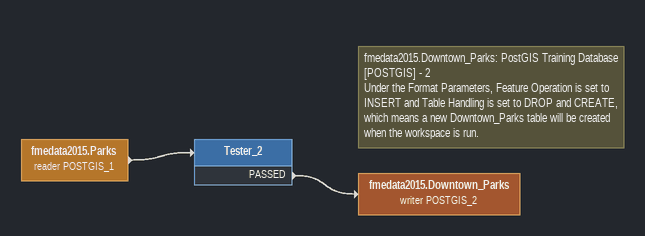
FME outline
fmedata2015.Parks (reader POSTGIS_1)
    -> Tester_2
Tester_2
    PASSED -> fmedata2015.Downtown_Parks (writer POSTGIS_2)
Note: fmedata2015.Downtown_Parks: PostGIS Training Database [POSTGIS] - 2 / Under the Format Parameters, Feature Operation is set to INSERT and Table Handling is set to DROP and CREATE, which means a new Downtown_Parks table will be created when the workspace is run.
fmedata2015.Downtown_Parks (writer POSTGIS_2)
